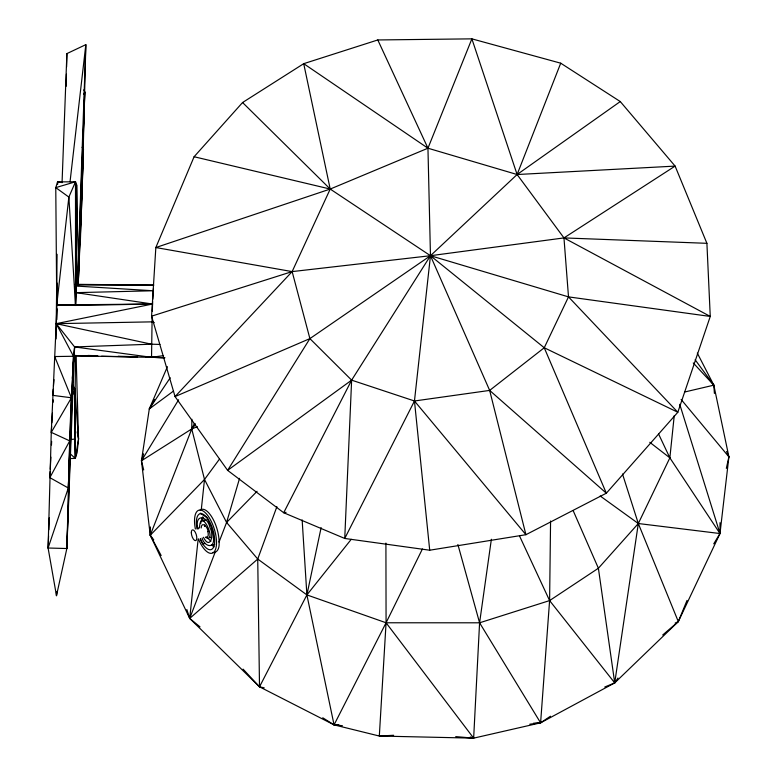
<?xml version="1.0" encoding="UTF-8"?>
<svg xmlns="http://www.w3.org/2000/svg" width="777" height="777" viewBox="0 0 777 777"><rect width="100%" height="100%" fill="white"/><g stroke="black" fill="none" stroke-linecap="round" stroke-linejoin="round"><path stroke-width="1.17" d="M167.434 366.657L149.301 408.935L141.453 460.78L150.252 535.236L189.705 618.424L259.508 686.819L334.061 724.873L379.322 736.042L473.649 738.15L540.598 722.833L614.724 682.905L678.311 621.6L719.988 533.537L720.026 522.659M69.503 458.605L75.291 458.352L74.602 439.102L75.534 355.342M57.119 300.66L56.216 323.669L74.602 346.94L66.851 548.523L56.478 595.677L48.096 548.018L51.272 432.362L56.216 323.669L57.08 254.283M57.537 184.324L57.556 181.915L75.505 181.779L76.67 184.965L77.078 226.641L75.505 305.448L56.75 304.943L55.769 187.626L57.556 181.915L61.14 182.488M56.07 338.966L56.216 323.669L152.554 304.03L152.671 301.612M550.572 521.008L549.601 600.592L540.598 722.833L529.797 724.193M191.88 419.289L191.744 428.943L204.506 479.467L226.583 522.455L257.731 559.042L306.896 594.91L386.072 622.775L479.584 622.804L549.601 600.592L598.387 568.249L638.315 523.523L669.861 457.847L674.242 415.627M152.321 311.159L152.554 304.03L56.75 304.943L57.109 283.1M161.16 555.526L150.252 535.236L150.408 526.961M75.039 290.52L76.068 292.657L152.554 304.03L75.505 305.448L77.078 226.641L76.67 184.965M164.811 357.789L151.534 357.323L152.127 317.103M66.162 86.344L66.424 74.223M66.589 66.948L66.89 53.613L85.829 44.648L81.993 197.475L78.234 283.527L84.829 92.055L83.809 89.86M48.582 535.907L48.096 548.018L66.851 548.523C68.881 481.332 69.24 413.956 74.602 346.94L151.525 344.192L159.936 344.434M76.641 270.513L75.505 305.448L68.862 197.086L55.769 187.626L75.505 181.779L68.862 197.086L56.75 304.943L57.1 291.608M56.847 319.58L57.119 308.828M200.816 523.358L200.855 522.397M66.851 548.523L73.485 356.264L56.216 323.669L151.971 321.853L154.254 322.591M82.119 147.241L83.46 149.203L80.419 239.491L79.031 241.453M62.053 182.75L66.89 53.613M78.234 283.527L83.46 149.203M48.834 529.856L49.32 517.735M201.194 527.981C201.447 520.405 208.43 527.564 207.896 531.633M56.75 304.943L57.1 297.873M48.096 548.018L68.318 488.014L49.845 477.641L50.146 471.59M50.262 469.172L50.864 457.07M51.467 444.968L51.651 441.346M152.787 299.203L153.428 288.52M385.916 543.074L386.072 622.775L379.322 736.042L393.638 735.275M49.845 477.641L69.745 440.889L51.272 432.362L51.632 426.35M51.855 422.746L52.438 413.131M53.089 402.311L53.234 399.912M151.573 316.171L155.837 247.542L194.104 156.74L242.57 102.525L303.71 63.675L377.797 39.957L471.882 38.85L560.722 63.19L620.269 101.554L675.106 166.103L706.905 243.318L710.256 316.443L677.826 412.257L606.342 493.201L525.922 534.702L429.71 550.213L344.745 538.461L283.702 512.733L227.612 470.357L175.048 396.581L151.573 316.171L292.142 271.6L430.468 255.711L563.966 237.917L706.905 243.318M56.74 592.055L56.478 595.677L56.468 592.035M72.319 378.331L74.602 346.94L151.534 357.323L164.724 357.731M53.215 389.306L52.729 395.357L71.416 397.775L68.318 488.014L73.485 356.264L54.691 356.546L71.416 397.775L51.272 432.362M53.506 385.683L53.982 379.632M204.506 526.456L204.807 524.873M76.078 355.439L78.535 439.015L77.156 452.457L75.291 458.352L70.008 453.622M200.029 626.884L189.705 618.424L198.125 539.384M200.107 510.101A22.514 8.722 74.1 0 1 201.311 509.411L204.506 479.467L219.532 459.013M200.903 521.785L202.622 517.026M242.57 102.525L330.206 189.054L430.468 255.711L568.502 296.882L710.256 316.443L563.966 237.917L517.113 174.524L471.882 38.85L427.952 148.213L430.468 255.711L414.462 400.99L429.71 550.213M70.037 181.837L85.829 44.648L77.409 285.295L84.829 92.055L83.537 94.104M713.733 543.851L719.988 533.537L728.904 456.847L713.83 385.169L697.309 353.098M491.375 539.257L479.584 622.804L473.649 738.15L455.73 736.615M604.778 687.004L614.724 682.905L638.315 523.523L622.503 474.019M72.484 389.364L74.835 388.966L78.535 439.015L75.291 458.352L74.835 388.966L72.601 384.809M264.209 687.839L259.508 686.819L306.896 594.91L321.124 527.632M726.33 468.395L728.904 456.847L726.592 451.466M186.839 609.527L189.705 618.424L215.132 552.253A22.106 10.752 60.3 0 0 219.065 542.016L226.583 522.455L239.569 478.341M143.687 469.949L141.453 460.78L143.638 453.846M72.776 394.619L74.835 388.966M243.084 669.133L259.508 686.819L257.731 559.042L276.894 506.672M153.749 539.83L150.252 535.236L191.744 428.943L194.435 423.562M377.797 39.957L427.952 148.213L330.206 189.054L155.837 247.542L292.142 271.6L309.897 338.617L351.631 380.147L414.462 400.99L489.656 390.413L544.25 347.756L568.502 296.882L563.966 237.917L675.106 166.103L517.113 174.524L427.952 148.213L303.71 63.675L330.206 189.054L292.142 271.6L175.048 396.581L309.897 338.617L430.468 255.711L517.113 174.524L560.722 63.19M687.033 600.417L678.311 621.6L662.694 635.013M322.766 717.793L334.061 724.873L386.072 622.775L422.397 548.999M173.29 391.219L149.301 408.935L154.604 399.543M197.358 426.69L191.744 428.943L141.453 460.78L178.623 399.786M309.897 338.617L227.612 470.357L351.631 380.147L430.468 255.711L544.25 347.756L677.826 412.257L568.502 296.882M519.619 536.179L549.601 600.592L614.724 682.905L617.948 678.049M75.767 228.613L77.078 226.641L75.505 181.779L75.505 305.448M149.301 408.935L170.241 377.758M203.71 521.027L204.837 520.036L206.352 520.046M195.221 423.98L191.744 428.943L195.483 424.232M342.404 725.708L334.061 724.873L306.896 594.91L351.243 539.316M150.252 535.236L204.506 479.467M226.583 522.455L257.07 491.297M214.811 544.25L213.461 544.988L211.703 544.774M141.453 460.78L143.269 459.178M189.705 618.424L257.731 559.042M517.113 174.524L620.269 101.554M533.508 723.222L540.598 722.833L550.475 716.219M211.674 537.762L209.703 537.266M675.145 623.086L678.311 621.6L638.315 523.523L600.194 495.998M74.068 355.798L164.044 357.595M201.311 509.421L201.981 509.256A22.514 9.169 72.8 0 1 213.325 519.648A22.514 9.169 72.8 0 1 219.065 542.016M201.214 513.374C196.911 512.257 208.926 517.093 208.051 520.163C211.159 525.417 213.063 531.419 213.403 537.519C215.112 549.436 204.332 546.862 202.098 538.014M208.945 531.449L207.915 531.759A5.633 2.292 72.8 0 1 206.012 536.781M205.079 543.385L202.894 544.055L201.952 542.113A20.969 8.537 72.8 0 1 200.515 538.83M684.663 392.006L713.83 385.169L714.403 393.434M286.082 512.334L283.702 512.733L351.631 380.147L344.745 538.461L414.462 400.99L525.922 534.702L489.656 390.413L430.468 255.711M151.534 357.323L163.549 355.623M69.92 439.578L74.602 439.102M76.068 292.657L153.195 290.763L75.864 286.033M334.061 724.873L338.859 724.756M75.748 284.965L153.778 285.14L75.184 284.314M73.941 355.759L97.97 356.187M101.573 356.245L137.616 356.886M146.027 357.031L152.039 357.138L147.193 357.012M87.898 355.468L97.581 355.72M118.153 356.255L137.519 356.76M76.214 285.353L78.603 285.518M638.315 523.523L719.988 533.537L679.739 404.302M56.216 323.669L151.525 344.192M194.104 156.74L330.206 189.054M470.27 736.984L473.649 738.15L386.072 622.775M210.926 541.307L207.721 538.063M649.776 442.298L669.861 457.847L719.988 533.537M489.656 390.413L606.342 493.201L544.25 347.756M693.259 362.937L713.83 385.169L695.124 359.751M681.128 399.465L728.904 456.847M205.575 537.393C218.036 544.143 200.388 504.904 199.495 528.039M709.44 379.662L713.83 385.169M540.598 722.833L479.584 622.804L457.886 544.502M203.428 537.276C210.344 550.796 214.297 534.44 210.013 527.874C207.712 515.501 194.279 513.276 197.824 528.661M658.498 433.819L669.861 457.847M573.154 510.606L598.387 568.249L614.724 682.905M80.954 192.803L81.993 197.475M77.166 431.895L78.535 439.015M302.146 519.91L306.896 594.91M57.556 181.915L57.624 184.266M195.386 529.001A22.514 9.169 72.8 0 1 205.167 512.597A22.514 9.169 72.8 0 1 215.909 548.164A22.514 9.169 72.8 0 1 198.368 538.869M214.073 546.882A18.765 7.634 72.8 0 1 211.529 544.716M202.904 521.076A18.765 7.634 72.8 0 1 203.166 517.113M196.979 528.952A18.765 7.634 72.8 0 1 205.167 515.724A18.765 7.634 72.8 0 1 214.297 544.92A18.765 7.634 72.8 0 1 200.107 538.937M215.132 552.253A22.514 9.169 72.8 0 1 212.713 552.486M198.145 528.972A22.514 8.722 74.1 0 1 197.853 527.379M191.317 532.818A5.633 2.292 72.8 0 0 195.581 540.656A5.633 2.292 72.8 0 0 195.289 532.264A5.633 2.292 72.8 0 0 191.317 532.818"/></g></svg>
